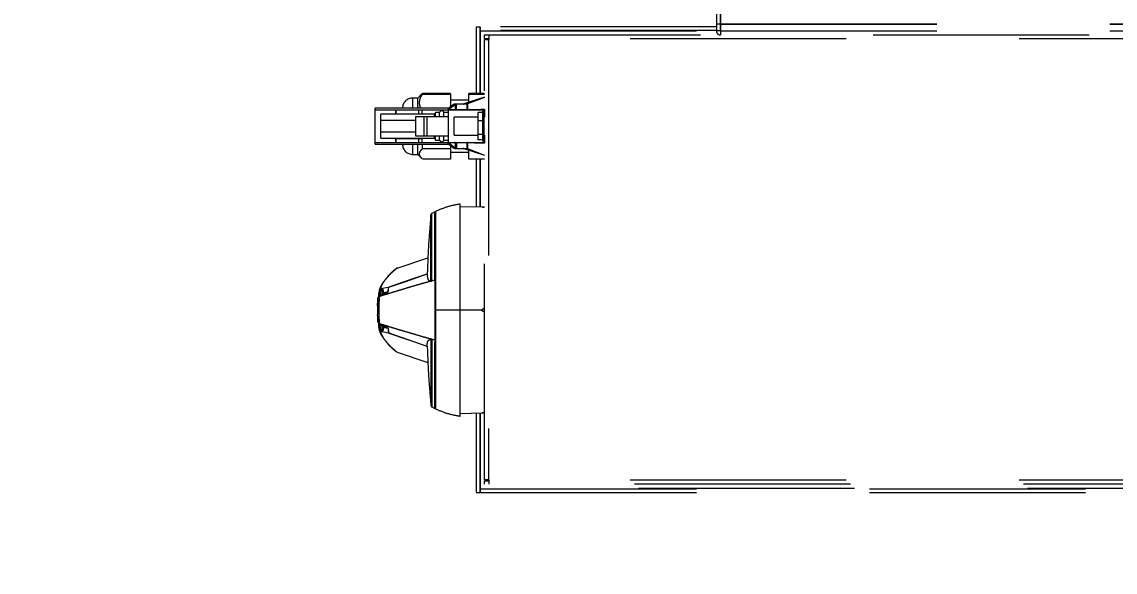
# Model space of a CAD drawing. Header units: feet. Extents: x -17 to 453, y -41 to 31.
# Drawn here: x 60.674 to 61.306, y 5.805 to 6.123 of the extents above; entities that cross this region are included whole.
import ezdxf
from ezdxf import colors
from ezdxf.entities.mleader import LeaderData, LeaderLine
from ezdxf.enums import TextEntityAlignment as Align
from ezdxf.math import Vec2, Vec3

# ---------------------------------------------------------------- set-up
doc = ezdxf.new("R2018")
doc.units = ezdxf.units.FT
doc.header["$MEASUREMENT"] = 0
doc.linetypes.add('DASHED2', pattern=[0.375, 0.25, -0.125])
for name, color, linetype in [('G-ANNO-TEXT', 1, 'Continuous'), ('S-TRACKER TABLE', 252, 'Continuous'), ('STRINGS', 30, 'Continuous')]:
    doc.layers.add(name, color=color, linetype=linetype)
doc.styles.add('NEI-A', font='arial.ttf')
doc.styles.get("Standard").update_dxf_attribs({"font": 'arial.ttf'})

# ---------------------------------------------------------------- blocks, each defined once
blk = doc.blocks.new('DETAIL_TITLE')
at = {"style": 'NEI-A', "flags": 8}
blk.add_attdef('#', text='', height=0.2, dxfattribs=at).set_placement((0.5922, -0.5109), align=Align.MIDDLE_CENTER)
at = {"lineweight": 30, "style": '', "flags": 104}
blk.add_attdef('DETAIL_TITLE', text='', height=0.2, dxfattribs=at).set_placement((0.9099, -0.52514), align=Align.BOTTOM_LEFT)
at = {"style": 'NEI-A'}
for tag, p in [('SCALE:', (0.93865, -0.73792)), ('1"_=_', (1.5474, -0.73792))]:
    blk.add_attdef(tag, text='', height=0.1, dxfattribs=at).set_placement(p, align=Align.BOTTOM_LEFT)

msp = doc.modelspace()

# ---------------------------------------------------------------- linework, layer by layer
at = {"layer": 'S-TRACKER TABLE', "linetype": 'DASHED2', "lineweight": 15, "ltscale": 0.5}
for p, q in [((61.07562, 6.15842), (61.07562, 6.11819)), ((61.07772, 6.15842), (61.07772, 6.11819)), ((61.07815, 6.11587), (61.07815, 6.13084)), ((60.93668, 6.12056), (60.93668, 6.08207)), ((60.93668, 6.12056), (60.93878, 6.12056)), ((60.93878, 6.12056), (60.93878, 6.08207)), ((60.93909, 6.11819), (60.93878, 6.11819)), ((60.939, 6.08207), (60.939, 6.11819)), ((61.07562, 6.12056), (60.93909, 6.12056)), ((60.93909, 6.11819), (60.93909, 6.12056)), ((61.07562, 6.11845), (60.93909, 6.11845)), ((60.93909, 6.11824), (61.07562, 6.11824)), ((61.07562, 6.12239), (61.07772, 6.12239)), ((61.07772, 6.11819), (61.07562, 6.11819)), ((61.07815, 6.12056), (61.07772, 6.12056)), ((61.07815, 6.11845), (61.07772, 6.11845)), ((61.07772, 6.11824), (61.07815, 6.11824)), ((61.07794, 6.11797), (61.07794, 6.11587)), ((61.07815, 6.11797), (61.07794, 6.11797)), ((61.07815, 6.12239), (61.75488, 6.12239)), ((61.07815, 6.12217), (61.75488, 6.12217)), ((61.07815, 6.11819), (61.75488, 6.11819)), ((60.94137, 6.11376), (60.94137, 6.11587)), ((60.94137, 6.11587), (61.82825, 6.11587)), ((60.94137, 6.11376), (60.94392, 6.11376)), ((60.94137, 5.85852), (60.94137, 6.11332)), ((60.94137, 6.11332), (60.94392, 6.11332)), ((60.94369, 6.11332), (60.94369, 5.85852)), ((60.94392, 6.11587), (60.94392, 6.11332)), ((61.8257, 6.11354), (60.94392, 6.11354)), ((60.90288, 6.07941), (60.89995, 6.07941)), ((60.89995, 6.07354), (60.89995, 6.07941)), ((60.90524, 6.08177), (60.90288, 6.07941)), ((60.90288, 6.07354), (60.90288, 6.07941)), ((60.90555, 6.08207), (60.90527, 6.08174)), ((60.90555, 6.0816), (60.90555, 6.08207)), ((60.92169, 6.08207), (60.90555, 6.08207)), ((60.90555, 6.0816), (60.92169, 6.0816)), ((60.92169, 6.08207), (60.92169, 6.07425)), ((60.94137, 6.07987), (60.92942, 6.07596)), ((60.94137, 6.07975), (60.93163, 6.07598)), ((60.9324, 6.07694), (60.9324, 6.08207)), ((60.94137, 6.08207), (60.9324, 6.08207)), ((60.9324, 6.0816), (60.94137, 6.0816)), ((60.92039, 6.07354), (60.8782, 6.07354)), ((60.8782, 6.05265), (60.8782, 6.07354)), ((60.92039, 6.07354), (60.92039, 6.07259)), ((60.92465, 6.07573), (60.92057, 6.07249)), ((60.92389, 6.07577), (60.92088, 6.07369)), ((60.92088, 6.07369), (60.92088, 6.0728)), ((60.9324, 6.0782), (60.92169, 6.0782)), ((60.92389, 6.07513), (60.92389, 6.07577)), ((60.93132, 6.07592), (60.92438, 6.07592)), ((60.92438, 6.07592), (60.92438, 6.07552)), ((60.92465, 6.07283), (60.92465, 6.07573)), ((60.92519, 6.07249), (60.92519, 6.07592)), ((60.92942, 6.07596), (60.92942, 6.07592)), ((60.93132, 6.07249), (60.93132, 6.07592)), ((60.93163, 6.07598), (60.93163, 6.07275)), ((60.94133, 6.07288), (60.94133, 6.06838)), ((60.8782, 6.07266), (60.92039, 6.07266)), ((60.8782, 6.07259), (60.92029, 6.07259)), ((60.91253, 6.07), (60.88148, 6.07)), ((60.88148, 6.05619), (60.88148, 6.07)), ((60.88148, 6.06662), (60.9015, 6.06662)), ((60.88985, 6.07012), (60.88985, 6.07058)), ((60.90512, 6.07012), (60.88985, 6.07012)), ((60.89028, 6.07012), (60.89028, 6.07259)), ((60.9015, 6.06871), (60.9015, 6.05749)), ((60.9015, 6.06871), (60.92057, 6.06871)), ((60.9034, 6.07), (60.9034, 6.07259)), ((60.90512, 6.07259), (60.90512, 6.07012)), ((60.90633, 6.06871), (60.90633, 6.05749)), ((60.90806, 6.06871), (60.90806, 6.05749)), ((60.91304, 6.07112), (60.91253, 6.07)), ((60.91253, 6.06871), (60.91253, 6.07)), ((60.91545, 6.07112), (60.91304, 6.07112)), ((60.91304, 6.06871), (60.91304, 6.07112)), ((60.91545, 6.06871), (60.91545, 6.07112)), ((60.92057, 6.07112), (60.91787, 6.07112)), ((60.91787, 6.06871), (60.91787, 6.07112)), ((60.92057, 6.05371), (60.92057, 6.07249)), ((60.92057, 6.07249), (60.94023, 6.07249)), ((60.93769, 6.06838), (60.9238, 6.06838)), ((60.9238, 6.05782), (60.9238, 6.06838)), ((60.92519, 6.0727), (60.93132, 6.0727)), ((60.94045, 6.071), (60.93769, 6.071)), ((60.93769, 6.05519), (60.93769, 6.071)), ((60.94114, 6.07173), (60.94045, 6.07173)), ((60.94045, 6.05447), (60.94045, 6.07173)), ((60.94114, 6.05447), (60.94114, 6.07173)), ((60.94137, 6.06838), (60.94114, 6.06838)), ((60.94045, 6.06614), (60.93769, 6.06614)), ((60.9015, 6.05957), (60.88148, 6.05957)), ((60.88148, 6.05619), (60.91253, 6.05619)), ((60.88985, 6.05607), (60.90512, 6.05607)), ((60.88985, 6.05561), (60.88985, 6.05607)), ((60.89028, 6.0536), (60.89028, 6.05607)), ((60.9015, 6.05749), (60.92057, 6.05749)), ((60.9034, 6.0536), (60.9034, 6.05619)), ((60.90512, 6.05607), (60.90512, 6.0536)), ((60.91253, 6.05619), (60.91253, 6.05749)), ((60.91253, 6.05619), (60.91304, 6.05507)), ((60.91304, 6.05507), (60.91304, 6.05749)), ((60.91304, 6.05507), (60.91545, 6.05507)), ((60.91545, 6.05507), (60.91545, 6.05749)), ((60.91787, 6.05507), (60.91787, 6.05749)), ((60.91787, 6.05507), (60.92057, 6.05507)), ((60.9238, 6.05782), (60.93769, 6.05782)), ((60.94045, 6.05824), (60.93769, 6.05824)), ((60.94045, 6.05519), (60.93769, 6.05519)), ((60.94045, 6.05447), (60.94114, 6.05447)), ((60.94114, 6.05782), (60.94137, 6.05782)), ((60.94133, 6.05782), (60.94133, 6.05332)), ((60.8782, 6.0536), (60.92029, 6.0536)), ((60.92039, 6.05353), (60.8782, 6.05353)), ((60.8782, 6.05265), (60.92039, 6.05265)), ((60.89995, 6.04679), (60.89995, 6.05265)), ((60.90288, 6.04679), (60.90288, 6.05265)), ((60.90555, 6.05017), (60.90555, 6.05265)), ((60.90555, 6.05017), (60.92169, 6.05017)), ((60.92039, 6.05265), (60.92039, 6.0536)), ((60.92057, 6.05371), (60.92465, 6.05046)), ((60.92057, 6.05371), (60.94023, 6.05371)), ((60.92088, 6.05339), (60.92088, 6.0525)), ((60.92088, 6.0525), (60.92389, 6.05043)), ((60.92169, 6.05194), (60.92169, 6.04412)), ((60.92169, 6.04799), (60.9324, 6.04799)), ((60.92389, 6.05043), (60.92389, 6.05107)), ((60.92438, 6.05068), (60.92438, 6.05027)), ((60.92438, 6.05027), (60.93132, 6.05027)), ((60.92465, 6.05046), (60.92465, 6.05336)), ((60.92519, 6.05371), (60.92519, 6.05027)), ((60.93132, 6.05349), (60.92519, 6.05349)), ((60.92942, 6.05027), (60.92942, 6.05023)), ((60.92942, 6.05023), (60.94137, 6.04632)), ((60.93132, 6.05027), (60.93132, 6.05371)), ((60.93163, 6.05345), (60.93163, 6.05021)), ((60.93163, 6.05021), (60.94137, 6.04644)), ((60.9324, 6.04412), (60.9324, 6.04926)), ((60.89995, 6.04679), (60.90288, 6.04679)), ((60.90288, 6.04679), (60.90524, 6.04442)), ((60.92169, 6.04412), (60.90555, 6.04412)), ((60.94137, 6.04412), (60.9324, 6.04412)), ((60.93668, 6.04412), (60.93668, 6.01626)), ((60.93878, 6.04412), (60.93878, 6.01623)), ((60.939, 6.01622), (60.939, 6.04412)), ((60.94008, 6.0162), (60.9273, 6.01643)), ((60.94137, 6.01618), (60.94094, 6.01618)), ((60.91273, 6.01361), (60.91093, 6.0127)), ((60.91306, 6.01135), (60.91272, 6.01135)), ((60.91306, 6.0103), (60.91272, 6.0103)), ((60.91306, 6.0103), (60.91272, 6.0103)), ((60.8908, 5.98108), (60.9087, 5.98698)), ((60.9083, 5.9777), (60.90815, 5.97764)), ((60.91094, 5.97363), (60.91272, 5.97411)), ((60.88009, 5.96585), (60.88004, 5.96443)), ((60.88008, 5.96559), (60.88008, 5.96551)), ((60.88049, 5.96542), (60.88057, 5.96808)), ((60.88054, 5.9646), (60.88105, 5.96531)), ((60.881, 5.96533), (60.88138, 5.96545)), ((60.88105, 5.96531), (60.88547, 5.96679)), ((60.88125, 5.96881), (60.88159, 5.96887)), ((60.88567, 5.96987), (60.8813, 5.96896)), ((60.88195, 5.96895), (60.88159, 5.96887)), ((60.88195, 5.96895), (60.88201, 5.96566)), ((60.88201, 5.96566), (60.88214, 5.96568)), ((60.8826, 5.96616), (60.88258, 5.96559)), ((60.88284, 5.96684), (60.8826, 5.96616)), ((60.88284, 5.96821), (60.88288, 5.96593)), ((60.8832, 5.9669), (60.88567, 5.96741)), ((60.8833, 5.9672), (60.8833, 5.96607)), ((60.88391, 5.96705), (60.88391, 5.96627)), ((60.88547, 5.96679), (60.88602, 5.96996)), ((60.88567, 5.96987), (60.88567, 5.96741)), ((60.87956, 5.95917), (60.87953, 5.95672)), ((60.87956, 5.95917), (60.87971, 5.9625)), ((60.87971, 5.96254), (60.87974, 5.96293)), ((60.87971, 5.9625), (60.87971, 5.96254)), ((60.87976, 5.96319), (60.87977, 5.96336)), ((60.8798, 5.96361), (60.8798, 5.96364)), ((60.88049, 5.96488), (60.88008, 5.96429)), ((60.88048, 5.95903), (60.88051, 5.96018)), ((60.88051, 5.96018), (60.88058, 5.96279)), ((60.88053, 5.96454), (60.88054, 5.9646)), ((60.91272, 5.96385), (60.91272, 5.96147)), ((60.91272, 5.96147), (60.91272, 5.94604)), ((60.87953, 5.95672), (60.87956, 5.95426)), ((60.87961, 5.95291), (60.87956, 5.95426)), ((60.88052, 5.95278), (60.8805, 5.95383)), ((60.94008, 5.95672), (60.92739, 5.95672)), ((60.94094, 5.95758), (60.94137, 5.95758)), ((60.94137, 5.95586), (60.94094, 5.95586)), ((60.8798, 5.94982), (60.87978, 5.94995)), ((60.87988, 5.9495), (60.88006, 5.94917)), ((60.88004, 5.949), (60.88009, 5.94759)), ((60.88008, 5.94915), (60.8805, 5.94854)), ((60.88028, 5.94905), (60.88011, 5.94785)), ((60.88053, 5.94893), (60.88053, 5.94895)), ((60.88054, 5.94884), (60.88053, 5.94893)), ((60.88054, 5.94884), (60.88105, 5.94813)), ((60.881, 5.94811), (60.88138, 5.94799)), ((60.88547, 5.94664), (60.88105, 5.94813)), ((60.88201, 5.94778), (60.88195, 5.94449)), ((60.8826, 5.94728), (60.88259, 5.94761)), ((60.8826, 5.94728), (60.88287, 5.94648)), ((60.88288, 5.94751), (60.88284, 5.94523)), ((60.88567, 5.94603), (60.8832, 5.94654)), ((60.8833, 5.94737), (60.8833, 5.94624)), ((60.88391, 5.94717), (60.88391, 5.94639)), ((60.88547, 5.94664), (60.88602, 5.94347)), ((60.88125, 5.94463), (60.88159, 5.94456)), ((60.8813, 5.94447), (60.88567, 5.94357)), ((60.88159, 5.94456), (60.88195, 5.94449)), ((60.88567, 5.94603), (60.88567, 5.94357)), ((60.9083, 5.93574), (60.88567, 5.94357)), ((60.88602, 5.94347), (60.90825, 5.93579)), ((60.91272, 5.94604), (60.91272, 5.9437)), ((60.91272, 5.93933), (60.91094, 5.9398)), ((60.8908, 5.93236), (60.9087, 5.92646)), ((60.91272, 5.90314), (60.91306, 5.90314)), ((60.91272, 5.90209), (60.91306, 5.90209)), ((60.91093, 5.90074), (60.91273, 5.89982)), ((60.92739, 5.89701), (60.94008, 5.89723)), ((60.93668, 5.89717), (60.93668, 5.85128)), ((60.93878, 5.89721), (60.93878, 5.85128)), ((60.939, 5.85364), (60.939, 5.89721)), ((60.94137, 5.89726), (60.94094, 5.89725)), ((60.94392, 5.85852), (60.94137, 5.85852)), ((60.94137, 5.85597), (60.94137, 5.85807)), ((60.94137, 5.85807), (60.94392, 5.85807)), ((60.94392, 5.85852), (60.94392, 5.85597)), ((61.8257, 5.85829), (60.94392, 5.85829)), ((60.93878, 5.85364), (60.93909, 5.85364)), ((60.93909, 5.85128), (60.93909, 5.85364)), ((61.83052, 5.8536), (60.93909, 5.8536)), ((60.93909, 5.85338), (61.83052, 5.85338)), ((61.82825, 5.85597), (60.94137, 5.85597)), ((60.93668, 5.85128), (60.93878, 5.85128)), ((60.93909, 5.85128), (61.83052, 5.85128))]:
    msp.add_line(p, q, dxfattribs=at)
at = {"layer": 'S-TRACKER TABLE', "linetype": 'DASHED2', "lineweight": 15, "ltscale": 0.5, "flags": 128}
for points in [[(60.90801, 5.9776), (60.90169, 5.97541), (60.89368, 5.97264), (60.88567, 5.96987)], [(60.88602, 5.96996), (60.89586, 5.97337), (60.90825, 5.97765)], [(60.88138, 5.96545), (60.8817, 5.96555), (60.88201, 5.96566)], [(60.88201, 5.94778), (60.8817, 5.94788), (60.88138, 5.94799)]]:
    msp.add_lwpolyline(points, dxfattribs=at)
at = {"layer": 'S-TRACKER TABLE', "linetype": 'DASHED2', "lineweight": 15, "ltscale": 0.5}
for centre, radius, start, end in [((61.07794, 6.11819), 0.00232, 180, 270), ((61.07794, 6.11819), 0.000219, 180, 270), ((60.89995, 6.07337), 0.00604, 90, 178.36275), ((60.92039, 6.0744), 0.000863, 270, 304.60568), ((60.92438, 6.07506), 0.000863, 90, 124.60568), ((60.92408, 6.07313), 0.000639, 272.62091, 332.46435), ((60.92519, 6.07506), 0.000863, 90, 128.51979), ((60.92915, 6.07679), 0.000863, 270, 288.11514), ((60.93132, 6.07679), 0.000863, 270, 291.17809), ((60.91666, 6.07083), 0.00124, 13.65713, 166.34287), ((60.92057, 6.0733), 0.000817, 270.13072, 311.29732), ((60.93126, 6.07287), 0.00039, 278.47185, 341.22885), ((60.93132, 6.07383), 0.00112, 269.90551, 286.03748), ((60.91666, 6.05536), 0.00124, 193.65713, 346.34287), ((60.89995, 6.05283), 0.00604, 181.63725, 270), ((60.92039, 6.05179), 0.000863, 55.39432, 90), ((60.92057, 6.05289), 0.000817, 48.70268, 89.86928), ((60.92438, 6.05114), 0.000863, 235.39432, 270), ((60.92408, 6.05307), 0.000639, 27.53565, 87.37909), ((60.92519, 6.05114), 0.000863, 231.48021, 270), ((60.92915, 6.04941), 0.000863, 71.88486, 90), ((60.93126, 6.05332), 0.00039, 18.77115, 81.52815), ((60.93132, 6.05237), 0.00112, 73.96252, 90.09449), ((60.93132, 6.04941), 0.000863, 68.82191, 90)]:
    msp.add_arc(centre, radius, start, end, dxfattribs=at)
for start_param, end_param in [(0.964354, 1.104772), (2.036821, 2.177239)]:
    msp.add_ellipse((60.89351, 6.0631), major_axis=(0, 0.01666), ratio=0.24643, start_param=start_param, end_param=end_param, dxfattribs=at)
for points, knots in [([(60.90469, 6.07354), (60.90458, 6.07373), (60.90405, 6.07465), (60.90374, 6.07636), (60.90396, 6.07858), (60.90471, 6.08031), (60.90536, 6.0813), (60.90555, 6.0816)], [0, 0, 0, 0, 0.072772, 0.355554, 0.613676, 0.881514, 1, 1, 1, 1]), ([(60.92111, 6.07269), (60.92164, 6.07272), (60.92242, 6.07275), (60.92383, 6.0728), (60.92443, 6.07282), (60.92465, 6.07283)], [0, 0, 0, 0, 0.584706, 0.851036, 1, 1, 1, 1]), ([(60.92465, 6.07283), (60.92469, 6.07281), (60.92478, 6.07277), (60.92492, 6.07273), (60.92507, 6.07271), (60.92514, 6.07271), (60.92519, 6.0727)], [0, 0, 0, 0, 0.347779, 0.693541, 0.817926, 1, 1, 1, 1]), ([(60.93163, 6.07275), (60.93324, 6.07277), (60.93643, 6.07282), (60.9397, 6.07286), (60.94133, 6.07288)], [0, 0, 0, 0, 0.504284, 1, 1, 1, 1]), ([(60.94133, 6.07288), (60.94132, 6.07285), (60.94132, 6.0728), (60.94126, 6.07271), (60.94113, 6.07262), (60.94079, 6.07251), (60.94047, 6.07249), (60.94023, 6.07249)], [0, 0, 0, 0, 0.077089, 0.154139, 0.26443, 0.460052, 1, 1, 1, 1]), ([(60.92057, 6.07249), (60.92057, 6.07249), (60.9206, 6.07251), (60.92076, 6.07263), (60.92095, 6.07266), (60.92111, 6.07269)], [0, 0, 0, 0, 0.013286, 0.201551, 1, 1, 1, 1]), ([(60.90527, 6.04445), (60.90494, 6.04479), (60.90417, 6.04558), (60.90372, 6.04688), (60.90396, 6.04827), (60.90471, 6.04936), (60.90536, 6.04998), (60.90555, 6.05017)], [0, 0, 0, 0, 0.182683, 0.431944, 0.65947, 0.895559, 1, 1, 1, 1]), ([(60.92111, 6.0535), (60.92095, 6.05353), (60.92076, 6.05357), (60.9206, 6.05368), (60.92057, 6.05371), (60.92057, 6.05371)], [0, 0, 0, 0, 0.798449, 0.986714, 1, 1, 1, 1]), ([(60.92465, 6.05336), (60.92404, 6.05339), (60.92256, 6.05343), (60.92165, 6.05348), (60.92111, 6.0535)], [0, 0, 0, 0, 0.415229, 1, 1, 1, 1]), ([(60.92465, 6.05336), (60.92471, 6.05339), (60.92479, 6.05343), (60.92494, 6.05347), (60.92506, 6.05349), (60.92514, 6.05349), (60.92519, 6.05349)], [0, 0, 0, 0, 0.457271, 0.684998, 0.789758, 1, 1, 1, 1]), ([(60.94133, 6.05332), (60.9397, 6.05334), (60.93643, 6.05337), (60.93324, 6.05342), (60.93163, 6.05345)], [0, 0, 0, 0, 0.495678, 1, 1, 1, 1]), ([(60.94023, 6.05371), (60.94045, 6.0537), (60.94074, 6.05369), (60.94106, 6.0536), (60.9412, 6.05353), (60.94129, 6.05344), (60.94132, 6.05337), (60.94133, 6.05333), (60.94133, 6.05332)], [0, 0, 0, 0, 0.507701, 0.649393, 0.791942, 0.878275, 0.965292, 1, 1, 1, 1]), ([(60.92739, 5.95672), (60.92739, 5.96074), (60.92739, 5.96877), (60.92739, 5.98036), (60.92739, 5.99104), (60.92739, 6.00039), (60.92739, 6.00809), (60.92739, 6.01376), (60.92739, 6.01741), (60.92739, 6.01786), (60.92739, 6.01809)], [0, 0, 0, 0, 0.124998, 0.249994, 0.374993, 0.499997, 0.625002, 0.750005, 0.875004, 1, 1, 1, 1]), ([(60.94094, 6.01618), (60.94083, 6.01619), (60.9406, 6.01619), (60.94031, 6.0162), (60.94012, 6.0162), (60.94005, 6.01621), (60.94011, 6.0162), (60.94014, 6.0162)], [0, 0, 0, 0, 0.200475, 0.400831, 0.600916, 0.800987, 1, 1, 1, 1]), ([(60.94047, 6.01619), (60.94051, 6.01619), (60.94065, 6.01619), (60.94082, 6.01619), (60.94094, 6.01618)], [0, 0, 0, 0, 0.333518, 1, 1, 1, 1]), ([(60.91042, 6.01213), (60.90987, 6.00566), (60.9089, 5.99414), (60.90848, 5.98258), (60.90829, 5.9775)], [0, 0, 0, 0, 0.560965, 1, 1, 1, 1]), ([(60.91095, 6.0127), (60.91087, 6.01266), (60.91073, 6.01257), (60.91056, 6.01237), (60.91044, 6.01213), (60.91041, 6.01196), (60.9104, 6.01188)], [0, 0, 0, 0, 0.249897, 0.499873, 0.749918, 1, 1, 1, 1]), ([(60.9104, 6.01187), (60.9104, 6.01187), (60.9104, 6.01189), (60.9104, 6.01187), (60.9104, 6.01184)], [0, 0, 0, 0, 0.198635, 1, 1, 1, 1]), ([(60.9104, 5.9735), (60.9104, 5.97584), (60.9104, 5.98057), (60.9104, 5.98722), (60.9104, 5.99342), (60.9104, 5.99893), (60.9104, 6.00359), (60.9104, 6.00727), (60.9104, 6.00987), (60.9104, 6.0115), (60.9104, 6.01175), (60.9104, 6.01187)], [0, 0, 0, 0, 0.107948, 0.219107, 0.332513, 0.447078, 0.561643, 0.67505, 0.786209, 0.894157, 1, 1, 1, 1]), ([(60.91094, 5.97363), (60.91094, 5.97609), (60.91094, 5.98101), (60.91094, 5.98782), (60.91094, 5.99405), (60.91094, 5.99954), (60.91094, 6.00419), (60.91094, 6.00791), (60.91094, 6.01066), (60.91094, 6.01222), (60.91094, 6.01287), (60.91094, 6.01269), (60.91094, 6.01269)], [0, 0, 0, 0, 0.110826, 0.22166, 0.332502, 0.443345, 0.55418, 0.665003, 0.775813, 0.886615, 0.997417, 1, 1, 1, 1]), ([(60.91272, 5.97411), (60.91272, 5.97725), (60.91272, 5.98353), (60.91272, 5.99198), (60.91272, 5.99936), (60.91272, 6.00539), (60.91272, 6.00995), (60.91272, 6.01267), (60.91272, 6.01383), (60.91272, 6.01354), (60.91272, 6.01351)], [0, 0, 0, 0, 0.140459, 0.280919, 0.421379, 0.561838, 0.702298, 0.842757, 0.983216, 1, 1, 1, 1]), ([(60.91306, 6.01377), (60.91306, 6.01356), (60.91306, 6.01314), (60.91306, 6.00974), (60.91306, 6.00447), (60.91306, 5.99732), (60.91306, 5.98862), (60.91306, 5.97869), (60.91306, 5.96792), (60.91306, 5.96045), (60.91306, 5.95672)], [0, 0, 0, 0, 0.124995, 0.249994, 0.374998, 0.500003, 0.625007, 0.750006, 0.875002, 1, 1, 1, 1]), ([(60.8813, 5.96896), (60.88151, 5.96964), (60.88195, 5.971), (60.88349, 5.97372), (60.88612, 5.977), (60.88924, 5.97972), (60.8908, 5.98108)], [0, 0, 0, 0, 0.250112, 0.500102, 0.749861, 1, 1, 1, 1]), ([(60.89049, 5.98096), (60.8888, 5.97953), (60.8866, 5.97767), (60.88543, 5.97621), (60.88517, 5.97588)], [0, 0, 0, 0, 0.77246, 1, 1, 1, 1]), ([(60.8908, 5.98108), (60.89078, 5.98109), (60.89075, 5.98111), (60.89075, 5.98105), (60.89075, 5.98103)], [0, 0, 0, 0, 0.582074, 1, 1, 1, 1]), ([(60.88078, 5.96864), (60.88096, 5.96916), (60.88138, 5.97037), (60.88252, 5.97257), (60.88424, 5.97454), (60.88495, 5.97535)], [0, 0, 0, 0, 0.30248, 0.711367, 1, 1, 1, 1]), ([(60.9043, 5.97174), (60.9029, 5.97134), (60.9001, 5.97053), (60.89731, 5.9697), (60.89591, 5.96928)], [0, 0, 0, 0, 0.49996, 1, 1, 1, 1]), ([(60.91272, 5.9741), (60.91131, 5.97372), (60.9085, 5.97294), (60.9057, 5.97214), (60.9043, 5.97174)], [0, 0, 0, 0, 0.500027, 1, 1, 1, 1]), ([(60.90826, 5.9775), (60.90829, 5.97666), (60.90834, 5.97507), (60.9091, 5.9738), (60.90996, 5.9736), (60.9104, 5.9735)], [0, 0, 0, 0, 0.361195, 0.680125, 1, 1, 1, 1]), ([(60.9104, 5.9735), (60.91042, 5.97351), (60.91046, 5.97351), (60.91065, 5.97356), (60.91084, 5.97361), (60.91094, 5.97363)], [0, 0, 0, 0, 0.332037, 0.664851, 1, 1, 1, 1]), ([(60.91272, 5.9741), (60.91272, 5.97409), (60.91272, 5.97407), (60.91272, 5.97378), (60.91272, 5.97324), (60.91272, 5.97194), (60.91272, 5.96878), (60.91272, 5.96582), (60.91272, 5.96385)], [0, 0, 0, 0, 0.063169, 0.124147, 0.180629, 0.248837, 0.498992, 1, 1, 1, 1]), ([(60.88008, 5.96551), (60.88008, 5.96546), (60.88007, 5.96524), (60.8801, 5.96493), (60.88017, 5.96461), (60.88024, 5.96446), (60.88028, 5.96439)], [0, 0, 0, 0, 0.098593, 0.439737, 0.754855, 1, 1, 1, 1]), ([(60.88053, 5.96793), (60.88048, 5.96775), (60.88038, 5.96738), (60.88025, 5.96682), (60.88014, 5.96624), (60.88011, 5.96588), (60.88009, 5.9657)], [0, 0, 0, 0, 0.197202, 0.42961, 0.697213, 1, 1, 1, 1]), ([(60.88105, 5.96531), (60.88093, 5.96526), (60.88071, 5.96516), (60.88056, 5.96496), (60.88049, 5.96487)], [0, 0, 0, 0, 0.542272, 1, 1, 1, 1]), ([(60.88125, 5.96881), (60.88115, 5.96877), (60.88093, 5.9687), (60.88068, 5.96845), (60.88055, 5.96817), (60.88054, 5.96799), (60.88053, 5.96793)], [0, 0, 0, 0, 0.296895, 0.595089, 0.859646, 1, 1, 1, 1]), ([(60.88754, 5.96675), (60.88638, 5.9664), (60.88404, 5.96568), (60.88171, 5.96496), (60.88054, 5.9646)], [0, 0, 0, 0, 0.499999, 1, 1, 1, 1]), ([(60.8806, 5.96821), (60.88061, 5.96827), (60.88063, 5.96842), (60.88075, 5.96863), (60.88095, 5.96883), (60.88114, 5.96893), (60.88126, 5.96896), (60.8813, 5.96896)], [0, 0, 0, 0, 0.13329, 0.376521, 0.625906, 0.900721, 1, 1, 1, 1]), ([(60.881, 5.96533), (60.88089, 5.9657), (60.88068, 5.96646), (60.88106, 5.96802), (60.88125, 5.96881)], [0, 0, 0, 0, 0.499951, 1, 1, 1, 1]), ([(60.88138, 5.96545), (60.88126, 5.96582), (60.88102, 5.96656), (60.8814, 5.9681), (60.88159, 5.96887)], [0, 0, 0, 0, 0.49996, 1, 1, 1, 1]), ([(60.88284, 5.96821), (60.88284, 5.96828), (60.88282, 5.96843), (60.88272, 5.96862), (60.88257, 5.96879), (60.88236, 5.96892), (60.88214, 5.96897), (60.882, 5.96895), (60.88195, 5.96895)], [0, 0, 0, 0, 0.147837, 0.294914, 0.460848, 0.655409, 0.880489, 1, 1, 1, 1]), ([(60.89591, 5.96928), (60.89452, 5.96886), (60.89172, 5.96803), (60.88894, 5.96718), (60.88754, 5.96675)], [0, 0, 0, 0, 0.500014, 1, 1, 1, 1]), ([(60.87971, 5.9625), (60.87972, 5.96253), (60.87974, 5.96262), (60.87994, 5.96271), (60.88022, 5.96278), (60.88046, 5.96279), (60.88058, 5.96279)], [0, 0, 0, 0, 0.242126, 0.498874, 0.756851, 1, 1, 1, 1]), ([(60.87974, 5.96293), (60.87974, 5.96301), (60.87975, 5.9631), (60.87976, 5.96319), (60.87976, 5.96319)], [0, 0, 0, 0, 0.950682, 1, 1, 1, 1]), ([(60.87977, 5.96336), (60.87978, 5.96339), (60.87978, 5.96347), (60.87979, 5.96356), (60.8798, 5.9636), (60.8798, 5.96361)], [0, 0, 0, 0, 0.265438, 0.656204, 1, 1, 1, 1]), ([(60.8798, 5.96364), (60.87981, 5.96374), (60.87982, 5.96387), (60.87989, 5.96397), (60.8799, 5.96399)], [0, 0, 0, 0, 0.795767, 1, 1, 1, 1]), ([(60.87982, 5.96367), (60.87984, 5.96378), (60.87987, 5.96398), (60.88003, 5.96426), (60.88026, 5.96448), (60.88045, 5.96456), (60.88054, 5.9646)], [0, 0, 0, 0, 0.2442, 0.499985, 0.755788, 1, 1, 1, 1]), ([(60.87987, 5.9638), (60.87987, 5.96378), (60.87986, 5.96375), (60.87986, 5.9637), (60.87986, 5.96369)], [0, 0, 0, 0, 0.724244, 1, 1, 1, 1]), ([(60.8799, 5.964), (60.87989, 5.96398), (60.87988, 5.96394), (60.87987, 5.96384), (60.87987, 5.9638)], [0, 0, 0, 0, 0.64942, 1, 1, 1, 1]), ([(60.87997, 5.96251), (60.87995, 5.96207), (60.87991, 5.96108), (60.87989, 5.95997), (60.87988, 5.95935)], [0, 0, 0, 0, 0.442446, 1, 1, 1, 1]), ([(60.88055, 5.9646), (60.88048, 5.96457), (60.88034, 5.96452), (60.88016, 5.96438), (60.88, 5.96421), (60.87993, 5.96406), (60.87989, 5.96399)], [0, 0, 0, 0, 0.235822, 0.485878, 0.743886, 1, 1, 1, 1]), ([(60.8799, 5.96399), (60.87994, 5.96407), (60.88002, 5.96423), (60.88024, 5.96443), (60.88043, 5.9645), (60.88053, 5.96454)], [0, 0, 0, 0, 0.276815, 0.646608, 1, 1, 1, 1]), ([(60.8805, 5.95383), (60.88049, 5.95427), (60.88047, 5.95524), (60.88046, 5.95655), (60.88047, 5.95784), (60.88048, 5.9586), (60.88048, 5.95903)], [0, 0, 0, 0, 0.254564, 0.562183, 0.753796, 1, 1, 1, 1]), ([(60.88057, 5.96394), (60.88056, 5.96409), (60.88054, 5.96437), (60.88053, 5.96449), (60.88053, 5.96454)], [0, 0, 0, 0, 0.523536, 1, 1, 1, 1]), ([(60.88058, 5.96279), (60.88058, 5.96295), (60.88059, 5.96336), (60.88057, 5.96372), (60.88057, 5.96394)], [0, 0, 0, 0, 0.388905, 1, 1, 1, 1]), ([(60.87961, 5.95291), (60.87962, 5.95289), (60.87964, 5.95285), (60.87985, 5.95281), (60.88015, 5.95278), (60.8804, 5.95278), (60.88052, 5.95278)], [0, 0, 0, 0, 0.24208, 0.500068, 0.757991, 1, 1, 1, 1]), ([(60.87978, 5.94995), (60.87977, 5.95013), (60.87974, 5.95051), (60.87967, 5.95152), (60.87963, 5.95233), (60.87961, 5.95291)], [0, 0, 0, 0, 0.211991, 0.440674, 1, 1, 1, 1]), ([(60.87991, 5.95291), (60.87991, 5.9527), (60.87992, 5.95163), (60.87997, 5.95067), (60.88001, 5.9499)], [0, 0, 0, 0, 0.200548, 1, 1, 1, 1]), ([(60.88055, 5.95155), (60.88055, 5.95157), (60.88055, 5.95159), (60.88055, 5.95162), (60.88055, 5.95164), (60.88054, 5.95202), (60.88053, 5.9524), (60.88052, 5.95278)], [0, 0, 0, 0, 0.040702, 0.063552, 0.070622, 0.074797, 1, 1, 1, 1]), ([(60.91306, 5.95672), (60.91306, 5.95298), (60.91306, 5.94552), (60.91306, 5.93474), (60.91306, 5.92482), (60.91306, 5.91612), (60.91306, 5.90897), (60.91306, 5.90369), (60.91306, 5.9003), (60.91306, 5.89988), (60.91306, 5.89966)], [0, 0, 0, 0, 0.124998, 0.249994, 0.374993, 0.499997, 0.625002, 0.750006, 0.875005, 1, 1, 1, 1]), ([(60.92739, 5.95672), (60.92492, 5.95672), (60.91998, 5.95672), (60.91537, 5.95672), (60.91306, 5.95672)], [0, 0, 0, 0, 0.499983, 1, 1, 1, 1]), ([(60.92739, 5.89535), (60.92739, 5.89557), (60.92739, 5.89603), (60.92739, 5.89968), (60.92739, 5.90535), (60.92739, 5.91304), (60.92739, 5.9224), (60.92739, 5.93308), (60.92739, 5.94467), (60.92739, 5.9527), (60.92739, 5.95672)], [0, 0, 0, 0, 0.124996, 0.249995, 0.374998, 0.500003, 0.625007, 0.750006, 0.875002, 1, 1, 1, 1]), ([(60.94008, 5.95672), (60.94009, 5.95683), (60.94012, 5.95706), (60.94031, 5.95734), (60.9406, 5.95754), (60.94083, 5.95757), (60.94094, 5.95758)], [0, 0, 0, 0, 0.250341, 0.500076, 0.749944, 1, 1, 1, 1]), ([(60.94008, 5.95672), (60.94009, 5.95682), (60.9401, 5.95701), (60.94025, 5.95726), (60.94047, 5.95746), (60.94071, 5.95757), (60.94088, 5.95758), (60.94094, 5.95758)], [0, 0, 0, 0, 0.213377, 0.426689, 0.641796, 0.858909, 1, 1, 1, 1]), ([(60.94094, 5.95586), (60.94083, 5.95587), (60.9406, 5.95589), (60.94031, 5.95609), (60.94012, 5.95638), (60.94009, 5.95661), (60.94008, 5.95672)], [0, 0, 0, 0, 0.250469, 0.500244, 0.750069, 1, 1, 1, 1]), ([(60.94094, 5.95586), (60.94084, 5.95587), (60.94065, 5.95589), (60.94039, 5.95604), (60.94019, 5.95626), (60.94009, 5.9565), (60.94008, 5.95666), (60.94008, 5.95672)], [0, 0, 0, 0, 0.214754, 0.429423, 0.646086, 0.862877, 1, 1, 1, 1]), ([(60.88055, 5.94928), (60.88045, 5.9493), (60.88024, 5.94935), (60.87999, 5.94951), (60.87982, 5.94972), (60.8798, 5.94988), (60.87978, 5.94995)], [0, 0, 0, 0, 0.243244, 0.501392, 0.763142, 1, 1, 1, 1]), ([(60.8798, 5.94982), (60.87981, 5.94973), (60.87984, 5.94953), (60.88001, 5.94927), (60.88024, 5.94906), (60.88043, 5.94899), (60.88053, 5.94895)], [0, 0, 0, 0, 0.244598, 0.500107, 0.755516, 1, 1, 1, 1]), ([(60.88011, 5.94785), (60.8801, 5.9478), (60.88002, 5.94733), (60.88029, 5.94638), (60.88053, 5.94551)], [0, 0, 0, 0, 0.091641, 1, 1, 1, 1]), ([(60.88006, 5.94917), (60.88013, 5.9491), (60.88026, 5.94895), (60.88045, 5.94888), (60.88054, 5.94884)], [0, 0, 0, 0, 0.488204, 1, 1, 1, 1]), ([(60.88053, 5.94895), (60.88053, 5.94899), (60.88054, 5.94908), (60.88055, 5.94921), (60.88055, 5.94928)], [0, 0, 0, 0, 0.524004, 1, 1, 1, 1]), ([(60.88754, 5.94668), (60.88638, 5.94704), (60.88404, 5.94776), (60.88171, 5.94848), (60.88054, 5.94884)], [0, 0, 0, 0, 0.500003, 1, 1, 1, 1]), ([(60.88058, 5.95045), (60.88058, 5.95052), (60.88058, 5.95065), (60.88057, 5.95087), (60.88057, 5.95115), (60.88056, 5.95139), (60.88056, 5.95154), (60.88055, 5.95155)], [0, 0, 0, 0, 0.194442, 0.348773, 0.623395, 0.956333, 1, 1, 1, 1]), ([(60.88055, 5.94928), (60.88056, 5.94946), (60.88058, 5.94981), (60.88058, 5.95025), (60.88058, 5.95045)], [0, 0, 0, 0, 0.527904, 1, 1, 1, 1]), ([(60.88055, 5.94848), (60.88062, 5.94841), (60.88076, 5.94825), (60.88095, 5.94817), (60.88105, 5.94813)], [0, 0, 0, 0, 0.468038, 1, 1, 1, 1]), ([(60.88125, 5.94463), (60.88106, 5.94541), (60.88068, 5.94697), (60.88089, 5.94773), (60.881, 5.94811)], [0, 0, 0, 0, 0.499958, 1, 1, 1, 1]), ([(60.88159, 5.94456), (60.8814, 5.94533), (60.88102, 5.94688), (60.88126, 5.94762), (60.88138, 5.94799)], [0, 0, 0, 0, 0.50004, 1, 1, 1, 1]), ([(60.8829, 5.9484), (60.88289, 5.94833), (60.88288, 5.94819), (60.88277, 5.948), (60.88262, 5.94785), (60.88242, 5.94776), (60.88221, 5.94773), (60.88207, 5.94776), (60.88201, 5.94778)], [0, 0, 0, 0, 0.159439, 0.318693, 0.482265, 0.655, 0.844556, 1, 1, 1, 1]), ([(60.89591, 5.94416), (60.89452, 5.94457), (60.89172, 5.94541), (60.88894, 5.94626), (60.88754, 5.94668)], [0, 0, 0, 0, 0.499997, 1, 1, 1, 1]), ([(60.88125, 5.94463), (60.88115, 5.94467), (60.88093, 5.94473), (60.88068, 5.94499), (60.88055, 5.94527), (60.88054, 5.94545), (60.88053, 5.94551)], [0, 0, 0, 0, 0.296912, 0.595127, 0.859611, 1, 1, 1, 1]), ([(60.8806, 5.94522), (60.88061, 5.94517), (60.88063, 5.94502), (60.88075, 5.94481), (60.88095, 5.94461), (60.88114, 5.94451), (60.88126, 5.94448), (60.8813, 5.94447)], [0, 0, 0, 0, 0.133124, 0.376329, 0.625686, 0.900538, 1, 1, 1, 1]), ([(60.88495, 5.93809), (60.88424, 5.9389), (60.88252, 5.94087), (60.88138, 5.94306), (60.88096, 5.94428), (60.88078, 5.94479)], [0, 0, 0, 0, 0.288475, 0.697451, 1, 1, 1, 1]), ([(60.8908, 5.93236), (60.88923, 5.93372), (60.88752, 5.93521), (60.88576, 5.93702), (60.8852, 5.93766), (60.88438, 5.93866), (60.8832, 5.94022), (60.8823, 5.94183), (60.88164, 5.94338), (60.88143, 5.94404), (60.8813, 5.94447)], [0, 0, 0, 0, 0.250089, 0.27273, 0.374983, 0.388591, 0.499966, 0.749904, 0.837488, 1, 1, 1, 1]), ([(60.88195, 5.94449), (60.88205, 5.94448), (60.88224, 5.94447), (60.88251, 5.94459), (60.88271, 5.94479), (60.88282, 5.94502), (60.88284, 5.94516), (60.88284, 5.94523)], [0, 0, 0, 0, 0.235721, 0.468194, 0.705915, 0.866977, 1, 1, 1, 1]), ([(60.9043, 5.94169), (60.9029, 5.9421), (60.9001, 5.94291), (60.89731, 5.94374), (60.89591, 5.94416)], [0, 0, 0, 0, 0.500005, 1, 1, 1, 1]), ([(60.91272, 5.93933), (60.91131, 5.93972), (60.9085, 5.94049), (60.9057, 5.94129), (60.9043, 5.94169)], [0, 0, 0, 0, 0.499997, 1, 1, 1, 1]), ([(60.90826, 5.93594), (60.90827, 5.93669), (60.9083, 5.93785), (60.90886, 5.93942), (60.90974, 5.93972), (60.9104, 5.93993)], [0, 0, 0, 0, 0.316306, 0.488527, 1, 1, 1, 1]), ([(60.9104, 5.93993), (60.9104, 5.93752), (60.9104, 5.93269), (60.9104, 5.92601), (60.9104, 5.9199), (60.9104, 5.91451), (60.91039, 5.90994), (60.91039, 5.90628), (60.91039, 5.90362), (60.91039, 5.90193), (60.91039, 5.9017), (60.91039, 5.90159)], [0, 0, 0, 0, 0.111774, 0.223558, 0.335349, 0.44714, 0.55892, 0.670683, 0.782431, 0.894168, 1, 1, 1, 1]), ([(60.9104, 5.93993), (60.91041, 5.93993), (60.91044, 5.93993), (60.91056, 5.9399), (60.91073, 5.93986), (60.91087, 5.93982), (60.91094, 5.9398)], [0, 0, 0, 0, 0.256976, 0.511794, 0.759183, 1, 1, 1, 1]), ([(60.91272, 5.9437), (60.91272, 5.94299), (60.91272, 5.94186), (60.91272, 5.94047), (60.91272, 5.93994), (60.91272, 5.93971)], [0, 0, 0, 0, 0.496942, 0.78185, 1, 1, 1, 1]), ([(60.88516, 5.93756), (60.88543, 5.93723), (60.8866, 5.93577), (60.8888, 5.93391), (60.89049, 5.93247)], [0, 0, 0, 0, 0.227854, 1, 1, 1, 1]), ([(60.90829, 5.93594), (60.90848, 5.93086), (60.9089, 5.9193), (60.90987, 5.90777), (60.91042, 5.90131)], [0, 0, 0, 0, 0.439099, 1, 1, 1, 1]), ([(60.91094, 5.9398), (60.91094, 5.93735), (60.91094, 5.93243), (60.91094, 5.92562), (60.91094, 5.91939), (60.91094, 5.9139), (60.91094, 5.90924), (60.91094, 5.90553), (60.91094, 5.90278), (60.91094, 5.90121), (60.91094, 5.90056), (60.91094, 5.90074), (60.91094, 5.90075)], [0, 0, 0, 0, 0.110825, 0.221651, 0.332476, 0.443302, 0.554127, 0.664953, 0.775778, 0.886604, 0.997429, 1, 1, 1, 1]), ([(60.91272, 5.89992), (60.91272, 5.89989), (60.91272, 5.89961), (60.91272, 5.90077), (60.91272, 5.90349), (60.91272, 5.90805), (60.91272, 5.91408), (60.91272, 5.92146), (60.91272, 5.92966), (60.91272, 5.93567), (60.91272, 5.93854)], [0, 0, 0, 0, 0.016988, 0.159156, 0.301325, 0.443494, 0.585663, 0.727832, 0.870001, 1, 1, 1, 1]), ([(60.91039, 5.90159), (60.91039, 5.90157), (60.91039, 5.90154), (60.91039, 5.90156), (60.91039, 5.90157)], [0, 0, 0, 0, 0.575673, 1, 1, 1, 1]), ([(60.91039, 5.90156), (60.91041, 5.90147), (60.91043, 5.9013), (60.91056, 5.90107), (60.91072, 5.90087), (60.91087, 5.90078), (60.91094, 5.90073)], [0, 0, 0, 0, 0.250105, 0.500163, 0.750133, 1, 1, 1, 1]), ([(60.94094, 5.89725), (60.94083, 5.89725), (60.9406, 5.89725), (60.94031, 5.89724), (60.94012, 5.89723), (60.94005, 5.89723), (60.94012, 5.89723), (60.94031, 5.89724), (60.9406, 5.89725), (60.94083, 5.89725), (60.94094, 5.89725)], [0, 0, 0, 0, 0.125226, 0.250252, 0.375346, 0.500297, 0.625477, 0.749863, 0.874895, 1, 1, 1, 1])]:
    msp.add_open_spline(points, degree=3, knots=knots, dxfattribs=at)
for points in [[(60.92739, 6.01809), (60.92492, 6.01764), (60.91998, 6.01674), (60.91537, 6.01476), (60.91306, 6.01377)], [(60.91306, 5.89966), (60.91537, 5.89867), (60.91998, 5.8967), (60.92492, 5.8958), (60.92739, 5.89535)]]:
    msp.add_open_spline(points, degree=3, dxfattribs=at)
at = {"layer": 'STRINGS'}
for points in [[(60.57662, 6.08168, -0.311522), (60.79614, 6.36038, -0.150947), (60.93722, 6.36038, 0.017942), (60.97437, 6.35034, 0.017942)], [(60.59126, 6.08168, -0.310671), (60.80045, 6.34641, -0.150947), (60.9329, 6.34641, 0.017193), (60.96946, 6.33648, 0.017193)]]:
    msp.add_lwpolyline(points, format="xyb", dxfattribs=at)

# ---------------------------------------------------------------- block references
at = {"layer": 'G-ANNO-TEXT'}
ref = msp.add_blockref('DETAIL_TITLE', (9.90128, 15.51621), dxfattribs=at)
lines = msp.add_mtext('{\\LSTEEL SUPPORT POST GROUNDING (BELOW GRADE)}', dxfattribs={"layer": '0', "insert": (10.81118, 15.29107), "char_height": 7.5055471, "attachment_point": 1})
ref.add_attrib('DETAIL_TITLE', '', (10.81118, 15.29107)).embed_mtext(lines)
ref = msp.add_blockref('DETAIL_TITLE', (0.15596, 15.44212), dxfattribs=at)
lines = msp.add_mtext('{\\LMECHANICAL COMPRESSION SPLIT BOLT "TEE" CONNECTION}', dxfattribs={"layer": '0', "insert": (1.06586, 15.21699), "char_height": 8.503693, "attachment_point": 1})
ref.add_attrib('DETAIL_TITLE', '', (1.06586, 15.21699)).embed_mtext(lines)

# ---------------------------------------------------------------- next in the draw order: leaders
ml = msp.add_multileader_mtext('Standard', dxfattribs=at)
ml.set_content('\\pxql,t3.00005;LOAD BREAK DISCONNECT BOX SUPPORT POST', color=256, style='NEI-A')
ml.set_leader_properties()
ml.build(insert=Vec2(0, 0))
ml.multileader.update_dxf_attribs({"dogleg_length": 0.89968, "arrow_head_size": 0.08769})
ctx = ml.context
ctx.base_point, ctx.char_height, ctx.arrow_head_size, ctx.landing_gap_size, ctx.plane_origin = Vec3(61.3699, 5.78951), 0.0584567, 0.08769, 0.04489, Vec3(83.85634, -11.77676)
notes = []
notes.append((ctx, [(0, (1, 1, 0), (61.3436, 5.78951), (1, 0), 0.0263, [(1, [(60.86529, 5.57549)], 0, [])])]))
ctx.mtext.insert, ctx.mtext.width, ctx.mtext.flow_direction = Vec3(61.41479, 5.81924), 1.3964881, 5
ctx.mtext.has_bg_fill, ctx.mtext.bg_color, ctx.mtext.bg_scale_factor, ctx.mtext.bg_transparency, ctx.mtext.use_window_bg_color = 1, -1073741824, 1.5, 0, 1
for ctx, leaders in notes:
    for number, flags, end, landing, length, lines in leaders:
        leader = LeaderData()
        leader.index, (leader.has_last_leader_line, leader.has_dogleg_vector, leader.attachment_direction) = number, flags
        leader.last_leader_point, leader.dogleg_vector, leader.dogleg_length = Vec3(end), Vec3(landing), length
        for number, points, colour, breaks in lines:
            line = LeaderLine()
            line.index, line.vertices, line.color, line.breaks = number, Vec3.list(points), colors.encode_raw_color(colour), breaks
            leader.lines.append(line)
        ctx.leaders.append(leader)

doc.saveas('drawing.dxf')
